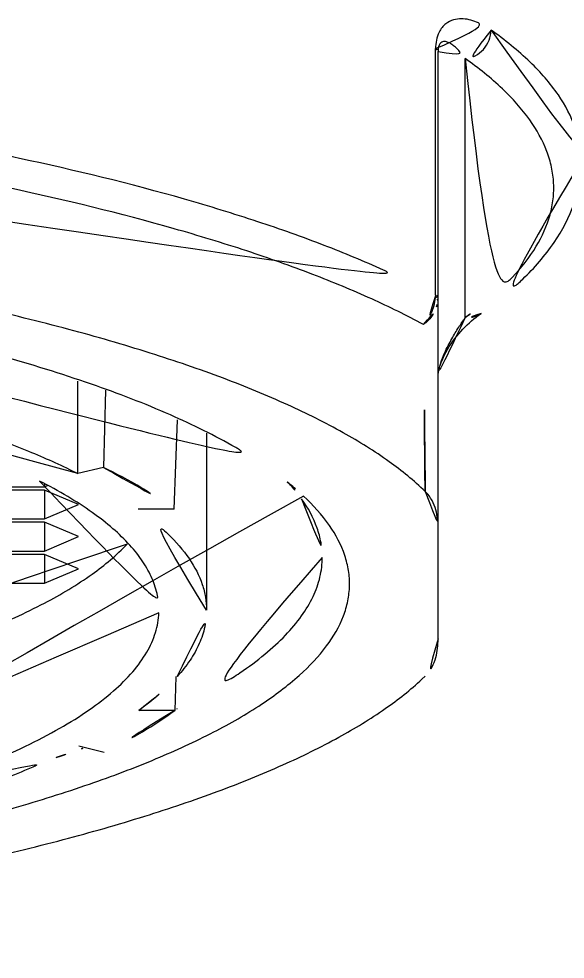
# Model space of a CAD drawing. Extents: x 16296660632 to 16296672714, y -37409619871 to -37409617455.
# Drawn here: x 16296672010.48 to 16296672014.49, y -37409617792.93 to -37409617786.02 of the extents above; entities that cross this region are included whole.
import ezdxf

# ---------------------------------------------------------------- set-up
doc = ezdxf.new("R2010")
doc.units = 0
doc.header["$LTSCALE"] = 10
doc.header["$MEASUREMENT"] = 0
doc.layers.get('0').update_dxf_attribs({"linetype": 'CONTINUOUS'})
doc.layers.add('02___PRT_ALL_AXES', color=7, linetype='CONTINUOUS')

msp = doc.modelspace()

# ---------------------------------------------------------------- linework, layer by layer
at = {"color": 7, "linetype": 'Continuous'}
for p, q in [((16296672013.542749, -37409617788.050903), (16296672013.542749, -37409617786.241653)), ((16296672013.560551, -37409617790.578506), (16296672013.560551, -37409617786.261971)), ((16296672013.76055, -37409617788.217987), (16296672013.76055, -37409617786.315338)), ((16296672013.542749, -37409617788.050903), (16296672013.542379, -37409617788.059387)), ((16296672010.916071, -37409617789.364594), (16296672010.916071, -37409617788.684341)), ((16296672011.11742, -37409617788.750427), (16296672011.102619, -37409617789.318649)), ((16296672011.622299, -37409617789.627052), (16296672011.646669, -37409617788.970123)), ((16296672011.86055, -37409617789.066391), (16296672011.86055, -37409617790.367561)), ((16296672011.102619, -37409617789.318649), (16296672010.916071, -37409617789.364594)), ((16296672010.173441, -37409617789.460953), (16296672010.671209, -37409617789.460953)), ((16296672010.671209, -37409617789.438972), (16296672010.671209, -37409617789.460953)), ((16296672010.671209, -37409617789.460953), (16296672010.692181, -37409617789.452026)), ((16296672010.671209, -37409617789.485527), (16296672010.173441, -37409617789.485527)), ((16296672010.671209, -37409617789.485527), (16296672010.671209, -37409617789.697433)), ((16296672010.920099, -37409617789.591476), (16296672010.671209, -37409617789.485527)), ((16296672010.671209, -37409617789.697433), (16296672010.920099, -37409617789.591476)), ((16296672011.622299, -37409617789.627052), (16296672011.358351, -37409617789.627052)), ((16296672010.173441, -37409617789.697433), (16296672010.671209, -37409617789.697433)), ((16296672010.671209, -37409617789.722), (16296672010.173441, -37409617789.722)), ((16296672010.671209, -37409617789.722), (16296672010.671209, -37409617789.933899)), ((16296672010.920099, -37409617789.82795), (16296672010.671209, -37409617789.722)), ((16296672010.671209, -37409617789.933899), (16296672010.920099, -37409617789.82795)), ((16296672010.173441, -37409617789.933899), (16296672010.671209, -37409617789.933899)), ((16296672010.671209, -37409617789.958481), (16296672010.173441, -37409617789.958481)), ((16296672010.671209, -37409617789.958481), (16296672010.671209, -37409617790.170372)), ((16296672010.920099, -37409617790.064423), (16296672010.671209, -37409617789.958481)), ((16296672010.671209, -37409617790.170372), (16296672010.920099, -37409617790.064423)), ((16296672010.173441, -37409617790.170372), (16296672010.671209, -37409617790.170372)), ((16296672011.635811, -37409617790.855591), (16296672011.62657, -37409617791.104912)), ((16296672013.44268, -37409617790.875427), (16296672013.46616, -37409617790.853081)), ((16296672011.62657, -37409617791.104912), (16296672011.362749, -37409617791.104912)), ((16296672011.644051, -37409617791.093048), (16296672011.638769, -37409617791.09565)), ((16296672011.108681, -37409617791.413498), (16296672010.922029, -37409617791.367523))]:
    msp.add_line(p, q, dxfattribs=at)
for points in [[(16296672013.79093, -37409617788.256577), (16296672013.80728, -37409617788.24192), (16296672013.82387, -37409617788.227737), (16296672013.840679, -37409617788.21405)], [(16296672013.840679, -37409617788.21405), (16296672013.8577, -37409617788.20089), (16296672013.87645, -37409617788.187149)], [(16296672013.560551, -37409617788.659042), (16296672013.561939, -37409617788.635391), (16296672013.56711, -37409617788.604652), (16296672013.574869, -37409617788.57515), (16296672013.584181, -37409617788.54776), (16296672013.594629, -37409617788.521973), (16296672013.605949, -37409617788.497543), (16296672013.617889, -37409617788.474426), (16296672013.63032, -37409617788.452461), (16296672013.643169, -37409617788.431473), (16296672013.656441, -37409617788.411308), (16296672013.670111, -37409617788.39183), (16296672013.684139, -37409617788.372993), (16296672013.698509, -37409617788.354767), (16296672013.7132, -37409617788.337128), (16296672013.72818, -37409617788.320023), (16296672013.74346, -37409617788.303429), (16296672013.75901, -37409617788.287331), (16296672013.774839, -37409617788.271721), (16296672013.79093, -37409617788.256577)]]:
    msp.add_lwpolyline(points, dxfattribs=at)
for centre, radius, start, end in [((16296672013.34182, -37409617788.071449), 0.218732, 354.2204979, 0.0611985), ((16296672012.10601, -37409617785.887733), 2.857905, 305.3755253, 307.7402603), ((16296672007.787621, -37409617782.607353), 9.328804, 288.5522741, 289.7586519), ((16296672007.95948, -37409617783.088333), 8.818055, 289.7641798, 289.9416237)]:
    msp.add_arc(centre, radius, start, end, dxfattribs=at)
for points, knots in [([(16296672013.542749, -37409617786.241653), (16296672013.542801, -37409617786.200394), (16296672013.553961, -37409617786.130249), (16296672013.610609, -37409617786.057671), (16296672013.67206, -37409617786.02755), (16296672013.73155, -37409617786.020432), (16296672013.78908, -37409617786.027657), (16296672013.86433, -37409617786.051666), (16296672013.916651, -37409617786.081993), (16296672013.94953, -37409617786.10537)], [0, 0, 0, 0, 0.221053, 0.36351881, 0.47551387, 0.57848842, 0.68027081, 0.78383901, 1, 1, 1, 1]), ([(16296672013.94953, -37409617786.10537), (16296672013.94953, -37409617786.130959), (16296672013.93939, -37409617786.182983), (16296672013.897791, -37409617786.250122), (16296672013.83581, -37409617786.298363), (16296672013.785549, -37409617786.313202), (16296672013.76055, -37409617786.315338)], [0, 0, 0, 0, 0.24967592, 0.50337944, 0.75513375, 1, 1, 1, 1]), ([(16296672013.94953, -37409617786.10537), (16296672014.050579, -37409617786.177231), (16296672014.230709, -37409617786.321602), (16296672014.445379, -37409617786.563309), (16296672014.559601, -37409617786.777863), (16296672014.603359, -37409617786.947968), (16296672014.610531, -37409617787.031616), (16296672014.610531, -37409617787.07283)], [0, 0, 0, 0, 0.30626881, 0.56786811, 0.79378314, 0.89822862, 1, 1, 1, 1]), ([(16296672013.560551, -37409617786.261971), (16296672013.560551, -37409617786.24678), (16296672013.56275, -37409617786.223511), (16296672013.5783, -37409617786.199409), (16296672013.59371, -37409617786.190826), (16296672013.608191, -37409617786.189049), (16296672013.622101, -37409617786.191017), (16296672013.640619, -37409617786.19725), (16296672013.6632, -37409617786.210312), (16296672013.68886, -37409617786.23098), (16296672013.72296, -37409617786.265106), (16296672013.74592, -37409617786.294533), (16296672013.76055, -37409617786.315338)], [0, 0, 0, 0, 0.15199544, 0.22539628, 0.27698746, 0.32306691, 0.36897978, 0.41649903, 0.51788971, 0.62789708, 0.74553311, 1, 1, 1, 1]), ([(16296672013.542749, -37409617786.241653), (16296672013.545429, -37409617786.243111), (16296672013.55307, -37409617786.247681), (16296672013.560551, -37409617786.255821), (16296672013.560551, -37409617786.261971)], [0, 0, 0, 0, 0.33118495, 1, 1, 1, 1]), ([(16296672002.61055, -37409617786.322723), (16296672003.181561, -37409617786.322723), (16296672004.31267, -37409617786.342506), (16296672005.980021, -37409617786.431236), (16296672007.57865, -37409617786.576988), (16296672009.076099, -37409617786.776627), (16296672010.44191, -37409617787.025887), (16296672011.48126, -37409617787.278351), (16296672012.223631, -37409617787.505119), (16296672012.711691, -37409617787.678162), (16296672013.148251, -37409617787.8592), (16296672013.417521, -37409617787.99147), (16296672013.542379, -37409617788.059387)], [0, 0, 0, 0, 0.15362529, 0.30428754, 0.44912371, 0.5853934, 0.71058684, 0.8225006, 0.87290941, 0.9193703, 0.96175968, 1, 1, 1, 1]), ([(16296672013.76055, -37409617786.315338), (16296672013.856409, -37409617786.383499), (16296672014.02796, -37409617786.520447), (16296672014.234711, -37409617786.748619), (16296672014.348721, -37409617786.950592), (16296672014.396879, -37409617787.111298), (16296672014.41276, -37409617787.229156), (16296672014.40921, -37409617787.347153), (16296672014.37804, -37409617787.507446), (16296672014.28525, -37409617787.710617), (16296672014.101471, -37409617787.941032), (16296672013.943951, -37409617788.079086), (16296672013.855289, -37409617788.147743)], [0, 0, 0, 0, 0.15537451, 0.28889662, 0.40460887, 0.45797391, 0.50970258, 0.56102878, 0.61321504, 0.72456857, 0.85186282, 1, 1, 1, 1]), ([(16296672013.45347, -37409617788.269112), (16296672013.329269, -37409617788.201851), (16296672013.06147, -37409617788.070892), (16296672012.627529, -37409617787.891586), (16296672012.1427, -37409617787.720253), (16296672011.405741, -37409617787.495789), (16296672010.3745, -37409617787.245903), (16296672009.019819, -37409617786.999184), (16296672007.535089, -37409617786.801598), (16296672005.95038, -37409617786.657356), (16296672004.29777, -37409617786.569557), (16296672002.610861, -37409617786.540077), (16296672000.923941, -37409617786.569527), (16296671999.271311, -37409617786.65731), (16296671997.686569, -37409617786.801537), (16296671996.201799, -37409617786.9991), (16296671994.847071, -37409617787.245796), (16296671993.815769, -37409617787.495667), (16296671993.07877, -37409617787.720131), (16296671992.593901, -37409617787.891457), (16296671992.15992, -37409617788.070763), (16296671991.892099, -37409617788.201714), (16296671991.767879, -37409617788.268967)], [0, 0, 0, 0, 0.01915891, 0.04039278, 0.06365382, 0.08887869, 0.14485956, 0.20745606, 0.27557055, 0.34795144, 0.42323684, 0.49999254, 0.57674851, 0.65203471, 0.72441692, 0.79253321, 0.85513194, 0.91111542, 0.93634162, 0.95960417, 0.98083985, 1, 1, 1, 1]), ([(16296672014.61055, -37409617787.07283), (16296672014.61055, -37409617787.124657), (16296672014.601721, -37409617787.228523), (16296672014.54907, -37409617787.433937), (16296672014.418119, -37409617787.682968), (16296672014.180201, -37409617787.953217), (16296672013.984209, -37409617788.110527), (16296672013.87645, -37409617788.187149)], [0, 0, 0, 0, 0.11230997, 0.22457528, 0.45772421, 0.71350133, 1, 1, 1, 1]), ([(16296672013.46616, -37409617789.495399), (16296672013.3841, -37409617789.415787), (16296672013.19096, -37409617789.259987), (16296672012.85137, -37409617789.049591), (16296672012.442961, -37409617788.846764), (16296672011.968309, -37409617788.652786), (16296672011.430321, -37409617788.468903), (16296672010.832479, -37409617788.296402), (16296672010.17877, -37409617788.136459), (16296672009.211361, -37409617787.935883), (16296672007.895981, -37409617787.728127), (16296672006.215851, -37409617787.549347), (16296672004.437969, -37409617787.439987), (16296672002.61054, -37409617787.403183), (16296672000.783119, -37409617787.439987), (16296671999.00523, -37409617787.549347), (16296671997.325109, -37409617787.728127), (16296671996.009741, -37409617787.935883), (16296671995.04232, -37409617788.136459), (16296671994.388611, -37409617788.296402), (16296671993.790779, -37409617788.468903), (16296671993.252781, -37409617788.652786), (16296671992.77813, -37409617788.846764), (16296671992.36972, -37409617789.049599), (16296671992.03014, -37409617789.259987), (16296671991.83699, -37409617789.415787), (16296671991.75494, -37409617789.495399)], [0, 0, 0, 0, 0.01530245, 0.03306711, 0.05338385, 0.0762633, 0.10165059, 0.12944682, 0.15951849, 0.19170477, 0.26166257, 0.33765055, 0.41777421, 0.50000012, 0.58222603, 0.66234967, 0.73833764, 0.80829541, 0.84048167, 0.87055332, 0.89834953, 0.9237368, 0.94661622, 0.96693294, 0.98469757, 1, 1, 1, 1]), ([(16296672006.867661, -37409617787.864067), (16296672007.19002, -37409617787.900124), (16296672007.81579, -37409617787.979622), (16296672008.720181, -37409617788.125954), (16296672009.55673, -37409617788.294647), (16296672010.316259, -37409617788.483788), (16296672010.99052, -37409617788.691147), (16296672011.5725, -37409617788.914413), (16296672012.05617, -37409617789.151001), (16296672012.333969, -37409617789.331581), (16296672012.451731, -37409617789.425468)], [0, 0, 0, 0, 0.16627249, 0.32329554, 0.4695311, 0.60360824, 0.72436954, 0.83093533, 0.92279815, 1, 1, 1, 1]), ([(16296672013.542379, -37409617788.059387), (16296672013.54121, -37409617788.097443), (16296672013.523529, -37409617788.174599), (16296672013.480301, -37409617788.240608), (16296672013.45364, -37409617788.269203)], [0, 0, 0, 0, 0.49332983, 1, 1, 1, 1]), ([(16296672013.551491, -37409617788.070663), (16296672013.550859, -37409617788.069687), (16296672013.5481, -37409617788.065727), (16296672013.544941, -37409617788.062042), (16296672013.542379, -37409617788.059387)], [0, 0, 0, 0, 0.23819283, 1, 1, 1, 1]), ([(16296672013.560551, -37409617788.07122), (16296672013.560551, -37409617788.069443), (16296672013.559349, -37409617788.064392), (16296672013.553011, -37409617788.057083), (16296672013.546579, -37409617788.052994), (16296672013.542749, -37409617788.050903)], [0, 0, 0, 0, 0.19013216, 0.53520205, 1, 1, 1, 1]), ([(16296672013.559441, -37409617788.093483), (16296672013.559361, -37409617788.091583), (16296672013.55839, -37409617788.083488), (16296672013.55488, -37409617788.075859), (16296672013.551491, -37409617788.070663)], [0, 0, 0, 0, 0.23480325, 1, 1, 1, 1]), ([(16296672013.45364, -37409617788.269203), (16296672013.47599, -37409617788.252388), (16296672013.515459, -37409617788.213669), (16296672013.541491, -37409617788.164574), (16296672013.549681, -37409617788.139374)], [0, 0, 0, 0, 0.51351331, 1, 1, 1, 1]), ([(16296672013.76055, -37409617788.217987), (16296672013.7442, -37409617788.241249), (16296672013.70993, -37409617788.292084), (16296672013.668381, -37409617788.36058), (16296672013.633869, -37409617788.424728), (16296672013.60578, -37409617788.483658), (16296672013.58296, -37409617788.541908), (16296672013.566151, -37409617788.601608), (16296672013.56056, -37409617788.638268), (16296672013.560551, -37409617788.659042)], [0, 0, 0, 0, 0.17409317, 0.37541676, 0.49042445, 0.62008222, 0.77518393, 0.87274743, 1, 1, 1, 1]), ([(16296672013.87644, -37409617788.187149), (16296672013.860041, -37409617788.198807), (16296672013.82235, -37409617788.216423), (16296672013.78096, -37409617788.219727), (16296672013.76055, -37409617788.217987)], [0, 0, 0, 0, 0.4955673, 1, 1, 1, 1]), ([(16296672010.916071, -37409617789.364594), (16296672010.804581, -37409617789.308594), (16296672010.56432, -37409617789.199997), (16296672010.17568, -37409617789.052582), (16296672009.741779, -37409617788.912888), (16296672009.083549, -37409617788.731888), (16296672008.16646, -37409617788.53479), (16296672007.403009, -37409617788.415573), (16296672006.99968, -37409617788.362007)], [0, 0, 0, 0, 0.09222822, 0.19471446, 0.30712788, 0.42906421, 0.69922758, 1, 1, 1, 1]), ([(16296672013.46616, -37409617789.495399), (16296672013.465281, -37409617789.402603), (16296672013.461321, -37409617788.993843), (16296672013.456791, -37409617788.585083), (16296672013.45347, -37409617788.269112)], [0, 0, 0, 0, 0.22701119, 1, 1, 1, 1]), ([(16296672011.102619, -37409617789.318649), (16296672011.198509, -37409617789.365753), (16296672011.37665, -37409617789.460617), (16296672011.54603, -37409617789.57074), (16296672011.622299, -37409617789.627052)], [0, 0, 0, 0, 0.5298347, 1, 1, 1, 1]), ([(16296672012.451731, -37409617789.425468), (16296672012.46241, -37409617789.43399), (16296672012.50359, -37409617789.467438), (16296672012.54351, -37409617789.502441), (16296672012.57225, -37409617789.529373)], [0, 0, 0, 0, 0.25759793, 1, 1, 1, 1]), ([(16296672012.45598, -37409617789.4254), (16296672012.4655, -37409617789.435638), (16296672012.50164, -37409617789.475693), (16296672012.535391, -37409617789.517929), (16296672012.55858, -37409617789.550484)], [0, 0, 0, 0, 0.25915201, 1, 1, 1, 1]), ([(16296672012.57225, -37409617789.529373), (16296672012.64254, -37409617789.595261), (16296672012.764, -37409617789.728394), (16296672012.8682, -37409617789.922432), (16296672012.9062, -37409617790.076233), (16296672012.91374, -37409617790.188972), (16296672012.90089, -37409617790.301643), (16296672012.855579, -37409617790.455589), (16296672012.74226, -37409617790.64901), (16296672012.534189, -37409617790.865646), (16296672012.252609, -37409617791.075508), (16296672011.899019, -37409617791.278038), (16296672011.475439, -37409617791.472267), (16296672010.984699, -37409617791.65686), (16296672010.430281, -37409617791.830406), (16296672009.816259, -37409617791.991547), (16296672009.147249, -37409617792.139053), (16296672008.162781, -37409617792.320648), (16296672007.397181, -37409617792.425133), (16296672006.872499, -37409617792.483856)], [0, 0, 0, 0, 0.03852553, 0.07153487, 0.08674777, 0.10158447, 0.11647843, 0.1318575, 0.16547231, 0.20484255, 0.25128845, 0.30544184, 0.36751486, 0.43744208, 0.514975, 0.59973187, 0.69122083, 0.78887107, 1, 1, 1, 1]), ([(16296672013.46616, -37409617789.495399), (16296672013.486469, -37409617789.515106), (16296672013.518669, -37409617789.558403), (16296672013.546181, -37409617789.630203), (16296672013.558571, -37409617789.700447), (16296672013.560551, -37409617789.746933), (16296672013.560551, -37409617789.769974)], [0, 0, 0, 0, 0.28485039, 0.53270809, 0.76807093, 1, 1, 1, 1]), ([(16296672012.55858, -37409617789.550484), (16296672012.605499, -37409617789.616333), (16296672012.663851, -37409617789.721336), (16296672012.70396, -37409617789.870796), (16296672012.71055, -37409617789.944267), (16296672012.71055, -37409617789.9804)], [0, 0, 0, 0, 0.52448026, 0.76558394, 1, 1, 1, 1]), ([(16296672011.860531, -37409617790.367569), (16296672011.860531, -37409617790.336037), (16296672011.855089, -37409617790.272041), (16296672011.821871, -37409617790.14193), (16296672011.73517, -37409617789.977791), (16296672011.5721, -37409617789.792717), (16296672011.43516, -37409617789.682114), (16296672011.358351, -37409617789.627052)], [0, 0, 0, 0, 0.1020039, 0.20664978, 0.4327743, 0.69423357, 1, 1, 1, 1]), ([(16296672012.71055, -37409617789.9804), (16296672012.71055, -37409617790.02877), (16296672012.698521, -37409617790.128273), (16296672012.645519, -37409617790.27449), (16296672012.55847, -37409617790.41851), (16296672012.43832, -37409617790.560081), (16296672012.28566, -37409617790.699219), (16296672012.026079, -37409617790.890823), (16296672011.803249, -37409617791.014641), (16296672011.644051, -37409617791.093048)], [0, 0, 0, 0, 0.08990803, 0.18430578, 0.28704648, 0.40104282, 0.52830116, 0.67013536, 1, 1, 1, 1]), ([(16296672011.64539, -37409617790.85611), (16296672011.67935, -37409617790.818024), (16296672011.739929, -37409617790.741203), (16296672011.809059, -37409617790.618088), (16296672011.85107, -37409617790.493393), (16296672011.860531, -37409617790.408821), (16296672011.860531, -37409617790.367569)], [0, 0, 0, 0, 0.28076988, 0.53617997, 0.77303368, 1, 1, 1, 1]), ([(16296672013.560551, -37409617790.578506), (16296672013.560551, -37409617790.601547), (16296672013.558571, -37409617790.648033), (16296672013.546181, -37409617790.718277), (16296672013.518669, -37409617790.790077), (16296672013.486469, -37409617790.833366), (16296672013.46616, -37409617790.853081)], [0, 0, 0, 0, 0.23192912, 0.46729274, 0.71515141, 1, 1, 1, 1]), ([(16296671991.778391, -37409617790.875427), (16296671991.862551, -37409617790.954308), (16296671992.059259, -37409617791.108566), (16296671992.403021, -37409617791.317001), (16296671992.81455, -37409617791.517883), (16296671993.29129, -37409617791.709877), (16296671993.830339, -37409617791.891853), (16296671994.428209, -37409617792.062477), (16296671995.08099, -37409617792.220627), (16296671996.0455, -37409617792.418839), (16296671997.355301, -37409617792.624107), (16296671999.026871, -37409617792.800774), (16296672000.794399, -37409617792.908783), (16296672002.61054, -37409617792.945137), (16296672004.42668, -37409617792.908783), (16296672006.19421, -37409617792.800774), (16296672007.86578, -37409617792.624107), (16296672009.175579, -37409617792.418839), (16296672010.140091, -37409617792.220642), (16296672010.79287, -37409617792.062477), (16296672011.390751, -37409617791.891853), (16296672011.9298, -37409617791.709892), (16296672012.40654, -37409617791.517883), (16296672012.818069, -37409617791.317009), (16296672013.161831, -37409617791.108566), (16296672013.35854, -37409617790.954308), (16296672013.442711, -37409617790.875427)], [0, 0, 0, 0, 0.01548348, 0.03341802, 0.05388341, 0.0768844, 0.10236261, 0.13021796, 0.16031734, 0.19250082, 0.2623699, 0.33817652, 0.41805374, 0.49999971, 0.5819457, 0.66182295, 0.73762962, 0.80749877, 0.83968229, 0.86978171, 0.8976371, 0.92311536, 0.9461164, 0.96658183, 0.98451646, 1, 1, 1, 1]), ([(16296672011.362749, -37409617791.104912), (16296672011.39031, -37409617791.08506), (16296672011.490641, -37409617791.009483), (16296672011.584379, -37409617790.924538), (16296672011.64539, -37409617790.85611)], [0, 0, 0, 0, 0.2703762, 1, 1, 1, 1]), ([(16296672011.62657, -37409617791.104912), (16296672011.550619, -37409617791.161247), (16296672011.381861, -37409617791.271446), (16296672011.204281, -37409617791.366371), (16296672011.108681, -37409617791.413498)], [0, 0, 0, 0, 0.47010843, 1, 1, 1, 1]), ([(16296672006.876419, -37409617792.389183), (16296672007.293871, -37409617792.335732), (16296672008.08392, -37409617792.215919), (16296672009.032829, -37409617792.015762), (16296672009.71324, -37409617791.830872), (16296672010.16086, -37409617791.687912), (16296672010.560869, -37409617791.536781), (16296672010.80773, -37409617791.425163), (16296672010.922029, -37409617791.367523)], [0, 0, 0, 0, 0.30139019, 0.57196594, 0.69392508, 0.8061891, 0.90832965, 1, 1, 1, 1])]:
    msp.add_open_spline(points, degree=3, knots=knots, dxfattribs=at)
msp.add_open_spline([(16296672013.549681, -37409617788.139374), (16296672013.55452, -37409617788.124496), (16296672013.55784, -37409617788.109039), (16296672013.559441, -37409617788.093483)], degree=3, dxfattribs=at)
at = {"layer": '02___PRT_ALL_AXES', "color": 7, "linetype": 'Continuous'}
for points, knots in [([(16296672010.214939, -37409617789.228577), (16296672010.252439, -37409617789.243759), (16296672010.39427, -37409617789.302803), (16296672010.533819, -37409617789.36747), (16296672010.63451, -37409617789.419159)], [0, 0, 0, 0, 0.26332361, 1, 1, 1, 1]), ([(16296672010.63451, -37409617789.419159), (16296672010.70447, -37409617789.455063), (16296672010.836109, -37409617789.527382), (16296672011.016569, -37409617789.643806), (16296672011.17004, -37409617789.762688), (16296672011.296061, -37409617789.883781), (16296672011.394239, -37409617790.00695), (16296672011.46402, -37409617790.132156), (16296672011.50465, -37409617790.259163), (16296672011.51169, -37409617790.345093), (16296672011.510201, -37409617790.386848)], [0, 0, 0, 0, 0.17212833, 0.32853457, 0.46968, 0.59644275, 0.71024537, 0.81324945, 0.90851808, 1, 1, 1, 1]), ([(16296672011.27697, -37409617789.882736), (16296672011.199789, -37409617789.96505), (16296672011.00613, -37409617790.124939), (16296672010.652571, -37409617790.334373), (16296672010.212509, -37409617790.533913), (16296672009.69018, -37409617790.721336), (16296672009.0907, -37409617790.894707), (16296672008.420401, -37409617791.052048), (16296672007.686501, -37409617791.191544), (16296672007.17548, -37409617791.269234), (16296672006.910879, -37409617791.305153)], [0, 0, 0, 0, 0.07277464, 0.16071086, 0.26446991, 0.38389999, 0.5183284, 0.66672248, 0.82778397, 1, 1, 1, 1]), ([(16296672011.510201, -37409617790.386848), (16296672011.50844, -37409617790.435989), (16296672011.490511, -37409617790.53772), (16296672011.423349, -37409617790.685158), (16296672011.3174, -37409617790.829529), (16296672011.17375, -37409617790.970772), (16296672010.993071, -37409617791.10891), (16296672010.77603, -37409617791.243629), (16296672010.523411, -37409617791.374489), (16296672010.236231, -37409617791.500977), (16296672009.91564, -37409617791.622566), (16296672009.42836, -37409617791.783043), (16296672008.74507, -37409617791.964493), (16296672007.844431, -37409617792.148453), (16296672007.207621, -37409617792.246979), (16296672006.874281, -37409617792.291786)], [0, 0, 0, 0, 0.02819293, 0.05842477, 0.09212973, 0.13030412, 0.17356938, 0.22227989, 0.27660125, 0.33656836, 0.40212091, 0.4731246, 0.63065606, 0.80714662, 1, 1, 1, 1])]:
    msp.add_open_spline(points, degree=3, knots=knots, dxfattribs=at)

doc.saveas('drawing.dxf')
